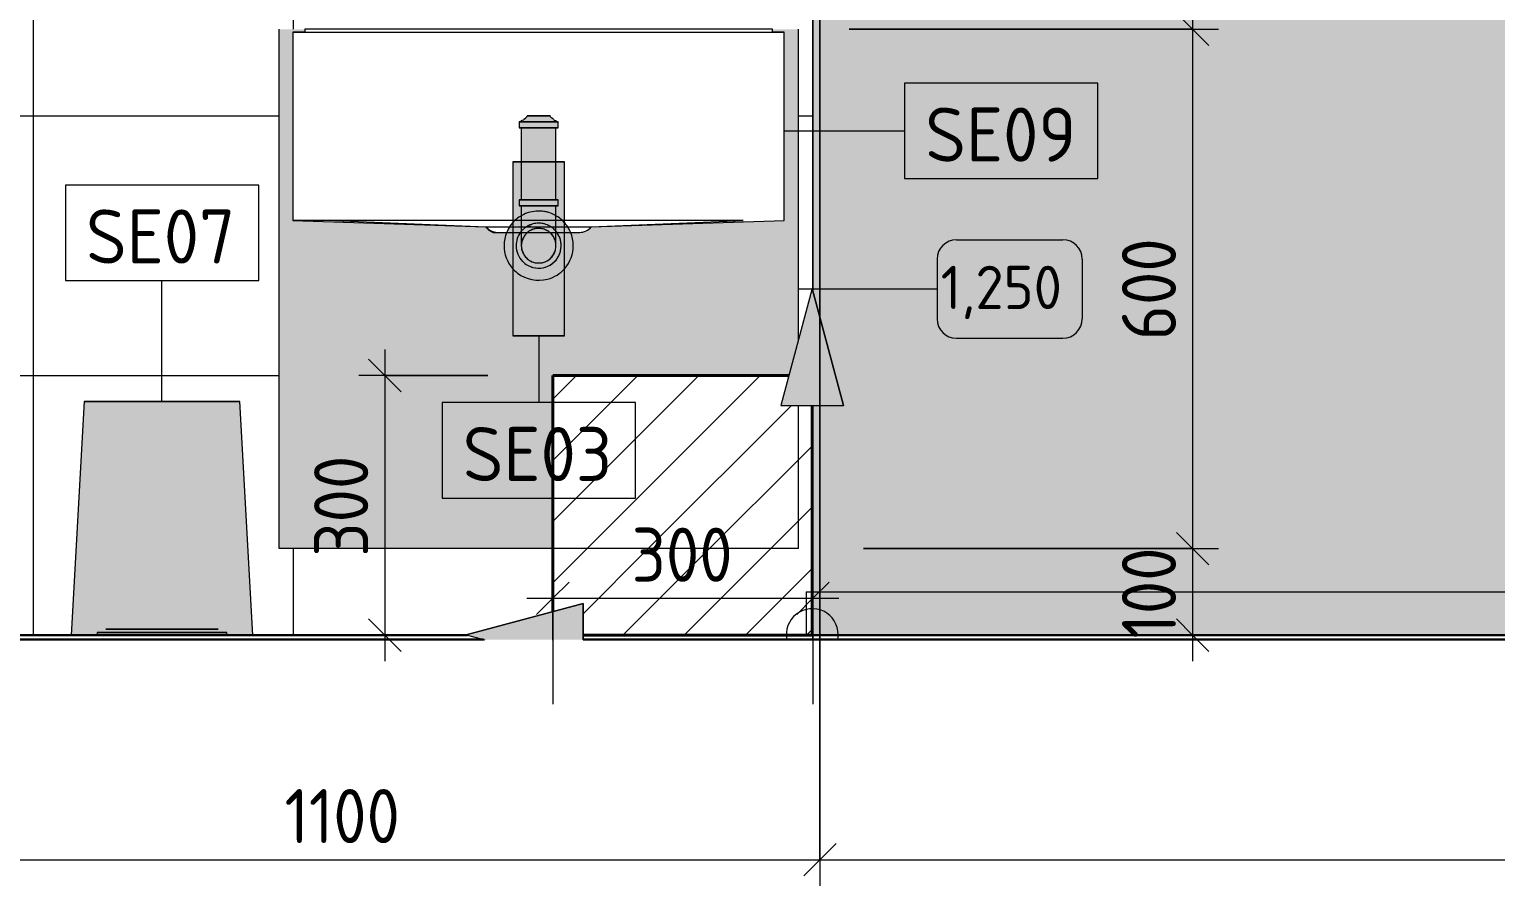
# Model space of a CAD drawing. Header units: millimetres. Extents: x 10406 to 76706, y -2377 to 12445.
# Drawn here: x 29736 to 31429, y 8111 to 9100 of the extents above; entities that cross this region are included whole.
import ezdxf

# ---------------------------------------------------------------- set-up
doc = ezdxf.new("R2010")
doc.units = ezdxf.units.MM
for name, color, linetype, lineweight in [('A-ANNO-DIMS', 7, 'Continuous', 9), ('A-ANNO-DIMS-25', 7, 'Continuous', 9), ('A-DETL-1', 7, 'Continuous', 40), ('A-DETL-GENF', 7, 'Continuous', 9), ('A-GENM', 7, 'Continuous', 9), ('A-WALL-PATT', 7, 'Continuous', 9), ('I-FURN-IDEN', 7, 'Continuous', 9), ('I-WALL', 7, 'Continuous', 9), ('P-SANR-FIXT', 7, 'Continuous', 9), ('P-SANR-FIXT-3', 7, 'Continuous', 18), ('P-SANR-FIXT-IDEN', 7, 'Continuous', 9)]:
    doc.layers.add(name, color=color, linetype=linetype, lineweight=lineweight)
for name, color, linetype, lineweight, true_color in [('A-DETL-GENF-2', 7, 'Continuous', 9, 0xe0e0e0), ('A-FLOR-FNSH-2', 7, 'Continuous', 30, 0x3c3c3c), ('I-FURN-7', 7, 'Continuous', 9, 0xc0c0c0)]:
    doc.layers.add(name, color=color, linetype=linetype, lineweight=lineweight, true_color=true_color)
doc.layers.add('I-FURN-6', color=7, linetype='Continuous', lineweight=9, true_color=0xfbfbfb, transparency=0.7)
doc.layers.add('P-SANR-FIXT-2', color=7, linetype='Continuous', lineweight=9, transparency=0.7)
doc.styles.add('GOST Common_1', font='GOST_Common.ttf', dxfattribs={"height": 50})
doc.styles.add('GOST Common_3', font='GOST_Common.ttf', dxfattribs={"height": 62.5})
doc.styles.add('ISOCPEUR_2', font='isocpeur.ttf', dxfattribs={"width": 0.9, "height": 62.5})
doc.dimstyles.new('ISO-2_5_0_9К_БОЛЬШОЙ_1', dxfattribs={"dimscale": 304.8, "dimtxt": 62.248823, "dimasz": 0.123031, "dimexe": 0.098425, "dimexo": 0.246063, "dimgap": 0, "dimtad": 1, "dimdec": 0, "dimrnd": 10, "dimzin": 0, "dimdsep": 46, "dimtxsty": 'ISOCPEUR_2', "dimblk1": 'OBLIQUE', "dimblk2": 'OBLIQUE', "dimsah": 1, "dimcen": 0.09, "dimdle": 0.098425, "dimazin": 0, "dimtfac": 1, "dimtdec": 4, "dimtix": 1, "dimtmove": 0, "dimatfit": 3, "dimfxl": 1, "dimtvp": 1, "dimtolj": 1, "dimtzin": 0, "dimarcsym": 2})
pattern_1 = [(45, (37082.63, 0), (-35.35534, 35.35534), [])]

# ---------------------------------------------------------------- blocks, each defined once
blk = doc.blocks.new('Плинтус - Плинтус темный _ст_школа_-32862321-Развертка 3_02-1')
at = {"layer": 'A-GENM'}
h = blk.add_hatch(color=256, dxfattribs=at)
h.paths.add_polyline_path([(17192.8, 8400), (18641.8, 8400), (18641.8, 8450), (16101, 8450), (16101, 8400), (16428.9, 8400)])
h.paths.add_polyline_path([(19313.3, 8400), (19376, 8400), (19376, 8450), (19313.3, 8450), (19313.3, 8425.9)])
for p, q in [((16094, 8450), (16101, 8450)), ((16094, 8450), (16094, 8400)), ((16101, 8450), (18641.8, 8450))]:
    blk.add_line(p, q, dxfattribs=at)
blk = doc.blocks.new('сифон - Для раковины-V14-Развертка 3_02-1')
at = {"layer": 'P-SANR-FIXT-2'}
for points in [[(15775.1, 8993), (15785.1, 8993), (15785.1, 9000), (15771.8, 9000), (15770.2, 8997.4), (15765.8, 8994.5), (15764.7, 8993.8), (15763.7, 8993), (15774.7, 8993)], [(15763.6, 8986), (15785.1, 8986), (15785.1, 8993), (15762.6, 8993), (15762.6, 8986)], [(15777.4, 8946.8), (15805.1, 8946.8), (15805.1, 8986), (15765.1, 8986), (15765.1, 8946.8), (15777.4, 8946.8)], [(15785.1, 8986), (15807.6, 8986), (15807.6, 8993), (15785.1, 8993)], [(15790.3, 8903), (15805.1, 8903), (15805.1, 8946.8), (15765.1, 8946.8), (15765.1, 8903), (15785.1, 8903)], [(15762.6, 8896), (15807.6, 8896), (15807.6, 8903), (15762.6, 8903)], [(15805.1, 8884.6), (15805.1, 8896), (15765.1, 8896), (15765.1, 8884.6), (15775.3, 8888.7), (15786, 8889.9), (15795.6, 8888.6), (15804.6, 8884.9)], [(15799.1, 8871.8), (15805.1, 8871.9), (15805.1, 8884.6), (15802.5, 8885.8), (15802.5, 8884.6), (15795.1, 8888.6), (15767.8, 8885), (15767.8, 8885.4), (15765.1, 8884.6), (15765.1, 8872.8), (15773.6, 8873.1), (15778.4, 8875.1), (15785.1, 8876), (15792.9, 8874.7), (15799, 8871.9), (15799.1, 8871.8)], [(15759.2, 8868.1), (15759.2, 8868.1), (15758, 8868.2)], [(15785.1, 8824), (15792.9, 8825.3), (15798.1, 8827.5), (15803.5, 8831.6), (15807.9, 8837.6), (15810.2, 8843.3), (15811.1, 8850.1), (15810.2, 8856.7), (15807.7, 8863), (15805.9, 8865.3), (15805.1, 8865.3), (15805, 8848.7), (15804.5, 8844.8), (15802.2, 8839.6), (15799.3, 8835.9), (15795.1, 8832.7), (15790.3, 8830.7), (15784.4, 8830.1), (15779.9, 8830.7), (15774.5, 8833.2), (15771, 8835.9), (15767.8, 8840), (15765.8, 8844.8), (15765.1, 8850), (15765, 8865.3), (15764.4, 8865.3), (15762.6, 8862.9), (15760, 8856.7), (15759.2, 8849.9), (15760, 8843.3), (15762.6, 8837), (15766.8, 8831.6), (15773.1, 8827.1), (15778.4, 8824.9), (15784.4, 8824.1)], [(15774.9, 8871.8), (15777.4, 8873.1), (15773.3, 8873), (15771.3, 8871.9), (15771.2, 8871.8), (15774.7, 8871.8)], [(15772.9, 8866.6), (15772.9, 8866.6), (15772.1, 8866.7)], [(15785.1, 8865.3), (15800.4, 8867), (15798.1, 8871.8), (15779.6, 8871.8), (15773.1, 8866.6), (15784.4, 8865.4)], [(15804.5, 8866.2), (15804.3, 8867.4), (15803.6, 8867.1), (15803.9, 8866.8)]]:
    blk.add_hatch(color=256, dxfattribs=at).paths.add_polyline_path(points)
h = blk.add_hatch(color=256, dxfattribs=at)
h.paths.add_polyline_path([(15798, 9000), (15799.3, 8998.4), (15798.3, 9000)])
h.paths.add_polyline_path([(15789.9, 8993), (15806.5, 8993.1), (15804.2, 8994.6), (15802.2, 8995.8), (15801.6, 8996.6), (15800.8, 8996.9), (15799.4, 8997.9), (15797.8, 9000), (15785.1, 9000), (15785.1, 8993), (15789.4, 8993)])
h = blk.add_hatch(color=256, dxfattribs=at)
h.paths.add_polyline_path([(15755.1, 8746), (15785.1, 8746), (15785.1, 8810), (15774.8, 8811.4), (15765.1, 8815.4), (15756.9, 8821.7), (15755.1, 8824), (15755.1, 8757.9)])
h.paths.add_polyline_path([(15755.1, 8876), (15756.9, 8878.3), (15765.1, 8884.6), (15765.1, 8896), (15762.6, 8896), (15762.9, 8903), (15765.1, 8903), (15765.1, 8946.8), (15755.1, 8946.8), (15755.1, 8878.3)])
h = blk.add_hatch(color=256, dxfattribs=at)
h.paths.add_polyline_path([(15815.1, 8746), (15815.1, 8824), (15813.4, 8821.7), (15805.1, 8815.4), (15795.3, 8811.3), (15785.1, 8810), (15785.1, 8746), (15814.1, 8746)])
h.paths.add_polyline_path([(15815.1, 8876), (15815.1, 8946.8), (15805.1, 8946.8), (15805.1, 8903), (15807.6, 8903), (15807.6, 8896), (15805.1, 8896), (15805.1, 8884.6), (15813.4, 8878.3), (15814.8, 8876.5)])
h = blk.add_hatch(color=256, dxfattribs=at)
h.paths.add_polyline_path([(15815.1, 8824), (15819.8, 8830), (15823.8, 8839.6), (15825.1, 8850), (15823.8, 8860.4), (15821.7, 8865.3), (15815.1, 8865.3), (15815.1, 8824.7)])
h.paths.add_polyline_path([(15755.1, 8824), (15755.1, 8865.3), (15751.5, 8865.3), (15752.9, 8868.8), (15755.1, 8868.5), (15755.1, 8876), (15750.1, 8869), (15746.5, 8860.4), (15745.1, 8850), (15746.5, 8839.6), (15750.5, 8830)])
h.paths.add_polyline_path([(15766, 8867.4), (15766.8, 8868.4), (15771, 8871.8), (15765.1, 8871.8), (15765.4, 8867.4), (15765.8, 8867.4)])
h.paths.add_polyline_path([(15804.3, 8867.4), (15805.1, 8867.5), (15805.1, 8871.8), (15799.3, 8871.6), (15803.9, 8867.9)])
h.paths.add_polyline_path([(15815.5, 8868.6), (15820.1, 8869.1), (15819.8, 8870), (15815.1, 8876), (15815.1, 8869)])
h = blk.add_hatch(color=256, dxfattribs=at)
h.paths.add_polyline_path([(15785.1, 8810), (15795.5, 8811.4), (15805.1, 8815.4), (15813.4, 8821.7), (15815.1, 8824), (15815.1, 8865.3), (15805.9, 8865.3), (15807.7, 8862.9), (15810.2, 8856.7), (15811.1, 8849.9), (15810.2, 8843.3), (15807.7, 8837), (15802.8, 8831), (15798.1, 8827.5), (15791.9, 8824.9), (15784.4, 8824.1), (15777.4, 8825.3), (15772.1, 8827.5), (15766.4, 8832.1), (15762.6, 8837), (15760, 8843.3), (15759.2, 8850.1), (15760, 8856.7), (15762.6, 8863), (15764.4, 8865.3), (15755.1, 8865.3), (15755.1, 8824), (15757.3, 8821.4), (15766.1, 8815), (15774.8, 8811.4), (15779.9, 8810.7)])
h.paths.add_polyline_path([(15785.1, 8830), (15790.3, 8830.7), (15795.1, 8832.7), (15799.8, 8836.5), (15802.5, 8840.1), (15804.5, 8844.8), (15805.1, 8850), (15804.9, 8865.3), (15765.1, 8865.3), (15765.3, 8848.7), (15765.8, 8844.8), (15768.1, 8839.6), (15771, 8835.9), (15775.1, 8832.7), (15780.6, 8830.6), (15784.4, 8830.1)])
h.paths.add_polyline_path([(15798.9, 8871.8), (15798.1, 8872.5), (15785.1, 8876), (15778.4, 8873.1), (15785.1, 8873.1), (15787.4, 8871.8), (15798.6, 8871.8)])
h.paths.add_polyline_path([(15803.4, 8867.3), (15804.3, 8867.4), (15803.5, 8868.4), (15799.3, 8871.4), (15802.5, 8868.2)])
h.paths.add_polyline_path([(15766.8, 8868.4), (15767.8, 8868.8), (15774.7, 8871.8), (15771, 8871.6), (15767.7, 8869.1)])
h.paths.add_polyline_path([(15755.8, 8868.5), (15758.2, 8872.6), (15765.1, 8872.8), (15765.1, 8884.6), (15756.9, 8878.3), (15755.1, 8876), (15755.1, 8868.5), (15755.8, 8868.5)])
h.paths.add_polyline_path([(15815.1, 8869), (15815.1, 8876), (15813.1, 8878.5), (15805.1, 8884.6), (15805.1, 8871.8), (15812.4, 8871.8), (15814.7, 8869.4)])
h = blk.add_hatch(color=256, dxfattribs=at)
h.paths.add_polyline_path([(15802.5, 8884.6), (15802.5, 8885.8), (15795.6, 8888.5), (15800.1, 8886)])
h.paths.add_polyline_path([(15765.8, 8884.8), (15767.8, 8885.4), (15767.8, 8885), (15795.1, 8888.7), (15784.4, 8889.9), (15774.6, 8888.6), (15765.8, 8884.9)])
h = blk.add_hatch(color=256, dxfattribs=at)
h.paths.add_polyline_path([(15821.7, 8865.3), (15820.2, 8869.1), (15815.1, 8868.5), (15815.1, 8865.3), (15818.8, 8865.3)])
h.paths.add_polyline_path([(15751.5, 8865.3), (15755.1, 8865.3), (15755.1, 8868.5), (15752.9, 8868.8)])
h = blk.add_hatch(color=256, dxfattribs=at)
h.paths.add_polyline_path([(15755.1, 8868.5), (15755.1, 8868.5), (15752.9, 8868.8)])
h.paths.add_polyline_path([(15815.5, 8868.6), (15815.1, 8869), (15815.1, 8868.6)])
h = blk.add_hatch(color=256, dxfattribs=at)
h.paths.add_polyline_path([(15814.7, 8865.3), (15815.1, 8865.3), (15815.1, 8868.6), (15814.1, 8868.4), (15814.1, 8865.3)])
h.paths.add_polyline_path([(15756.2, 8865.3), (15756.2, 8868.4), (15755.1, 8868.5), (15755.1, 8865.3), (15755.7, 8865.3)])
h = blk.add_hatch(color=256, dxfattribs=at)
h.paths.add_polyline_path([(15759.2, 8868.1), (15759.2, 8871.8), (15765.1, 8871.9), (15765.1, 8872.8), (15758, 8872.4), (15755.8, 8868.5), (15758, 8868.2)])
h.paths.add_polyline_path([(15811.1, 8868.1), (15815.1, 8868.6), (15815.1, 8869), (15812.4, 8871.8), (15811.1, 8871.8), (15811.1, 8868.3)])
h.paths.add_polyline_path([(15755.8, 8868.4), (15755.8, 8868.5), (15755.8, 8868.4)])
h = blk.add_hatch(color=256, dxfattribs=at)
h.paths.add_polyline_path([(15760.5, 8865.3), (15764.4, 8865.3), (15765.1, 8866.3), (15765.1, 8867.5), (15756.2, 8868.4), (15756.2, 8865.3), (15760, 8865.3)])
h.paths.add_polyline_path([(15809.2, 8865.3), (15814.1, 8865.3), (15814.1, 8868.4), (15805.1, 8867.4), (15805.1, 8866.3), (15805.9, 8865.3), (15808.3, 8865.3)])
h = blk.add_hatch(color=256, dxfattribs=at)
h.paths.add_polyline_path([(15765.1, 8871.8), (15771.3, 8871.9), (15772.1, 8872.5), (15773.3, 8873), (15765.1, 8872.8), (15765.1, 8871.9)])
h.paths.add_polyline_path([(15765.1, 8867.5), (15765.1, 8871.8), (15759.2, 8871.8), (15759.2, 8868.1), (15764.6, 8867.5)])
h.paths.add_polyline_path([(15805.1, 8867.5), (15811.1, 8868.3), (15811.1, 8871.8), (15805.1, 8871.8), (15805.1, 8870)])
h = blk.add_hatch(color=256, dxfattribs=at)
h.paths.add_polyline_path([(15805.9, 8865.3), (15805.1, 8866.3), (15805.3, 8865.3)])
h.paths.add_polyline_path([(15764.4, 8865.3), (15765.1, 8865.6), (15765.1, 8866.3)])
h.paths.add_polyline_path([(15787.4, 8871.8), (15784.4, 8873.3), (15778.2, 8873.1), (15775.1, 8871.8), (15787.1, 8871.8)])
h = blk.add_hatch(color=256, dxfattribs=at)
h.paths.add_polyline_path([(15805.1, 8866.3), (15804.9, 8867.5), (15804.5, 8867.2), (15804.9, 8866.6)])
h.paths.add_polyline_path([(15765.1, 8866.3), (15765.8, 8867.4), (15765.1, 8867.4)])
h = blk.add_hatch(color=256, dxfattribs=at)
h.paths.add_polyline_path([(15803.8, 8865.3), (15805.1, 8865.5), (15804.9, 8866.6), (15804.5, 8867.2), (15804.5, 8866.2), (15803.4, 8867.3), (15800.4, 8866.9), (15801.1, 8865.3), (15803.7, 8865.3)])
h.paths.add_polyline_path([(15765.1, 8865.6), (15765.8, 8867.2), (15765.1, 8866.3)])
h = blk.add_hatch(color=256, dxfattribs=at)
h.paths.add_polyline_path([(15785.1, 8865.3), (15801, 8865.6), (15800.1, 8866.9), (15787.5, 8865.6)])
h.paths.add_polyline_path([(15785.1, 8865.3), (15766.1, 8867.3), (15765.1, 8865.3), (15784.4, 8865.3)])
h = blk.add_hatch(color=256, dxfattribs=at)
h.paths.add_polyline_path([(15772.9, 8866.6), (15779.6, 8871.8), (15774.7, 8871.7), (15766.7, 8868.4), (15766.2, 8867.4), (15772.1, 8866.7)])
h.paths.add_polyline_path([(15800.4, 8867), (15803.4, 8867.3), (15798.6, 8871.8), (15798.4, 8871.8), (15800.1, 8867.7)])
h = blk.add_hatch(color=256, dxfattribs=at)
h.paths.add_polyline_path([(15798.1, 8872.5), (15791.9, 8875.1), (15786.8, 8875.6), (15797.5, 8872.7)])
h.paths.add_polyline_path([(15773.3, 8873), (15778.4, 8873.2), (15784.4, 8875.9), (15777.4, 8874.7), (15773.6, 8873.1)])
at = {"layer": 'P-SANR-FIXT'}
for p, q in [((15755.1, 8946.8), (15755.1, 8879.2)), ((15756.2, 8946.8), (15755.1, 8946.8)), ((15755.1, 8946.8), (15785.1, 8946.8)), ((15763.9, 8946.8), (15756.2, 8946.8)), ((15765, 8946.8), (15763.9, 8946.8)), ((15777.4, 8946.8), (15765, 8946.8)), ((15785.1, 8946.8), (15777.4, 8946.8)), ((15805.2, 8946.8), (15785.1, 8946.8)), ((15785.1, 8946.8), (15792.9, 8946.8)), ((15792.9, 8946.8), (15815.1, 8946.8)), ((15806.3, 8946.8), (15805.2, 8946.8)), ((15815.1, 8946.8), (15806.3, 8946.8)), ((15815.1, 8879.2), (15815.1, 8946.8)), ((15755.1, 8879), (15755.1, 8868.5)), ((15815.1, 8868.6), (15815.1, 8879)), ((15755.1, 8868.5), (15755.1, 8865.3)), ((15755.1, 8865.3), (15755.1, 8746)), ((15815.1, 8865.3), (15815.1, 8868.5)), ((15815.1, 8746), (15815.1, 8865.3)), ((15755.1, 8746), (15785.1, 8746)), ((15785.1, 8746), (15755.1, 8746)), ((15785.1, 8746), (15815.1, 8746)), ((15815.1, 8746), (15785.1, 8746))]:
    blk.add_line(p, q, dxfattribs=at)
for radius, start, end in [(40, 139.0486, 151.4364), (40, 135, 139.0486), (40, 133.3054, 135), (40, 122.1967, 132.6536), (40, 120, 122.1524), (40, 119.1971, 120), (40, 105.247, 118.9404), (40, 104.4889, 105), (40, 91.0372, 104.2825), (26, 78.8506, 105), (26, 90, 105), (40, 81.9724, 90.6962), (26, 78.8506, 90), (40, 75, 81.7551), (40, 61.0896, 74.753), (40, 60, 60.8029), (40, 57.8476, 60), (40, 47.166, 57.8033), (40, 45, 46.6946), (40, 40.9514, 45), (40, 28.6078, 40.9514), (40, 157.2903, 180), (40, 151.4781, 157.2903), (26, 143.5617, 179.6743), (26, 143.5617, 179.6743), (26, 140.8638, 143.5617), (26, 140.8638, 143.5617), (26, 138.3898, 140.8638), (26, 138.3898, 140.8638), (26, 135.0531, 137.8236), (26, 135.0531, 137.8236), (26, 132.2643, 135), (26, 132.2643, 135), (26, 123.1816, 132.0353), (26, 123.1816, 132.0353), (26, 117.2599, 122.7072), (26, 120, 122.7072), (26, 117.2599, 120), (26, 112.8238, 116.5955), (26, 112.8238, 116.5955), (26, 105.0942, 112.3688), (26, 105.0942, 112.3688), (26, 75, 78.4615), (26, 75, 78.4615), (26, 67.6312, 74.9058), (26, 67.6312, 74.9058), (26, 60, 67.1762), (26, 57.2921, 67.1762), (26, 57.2921, 60), (26, 45, 56.8184), (26, 45, 56.8184), (26, 42.2182, 44.9469), (26, 42.2182, 44.9469), (26, 39.1362, 41.6102), (26, 39.1362, 41.6102), (26, 36.4383, 39.1362), (26, 36.4383, 39.1362), (26, 15, 36.4383), (26, 0.3257, 36.4383), (40, 22.7097, 28.5235), (40, 0, 22.7097), (40, 180, 220.9514), (26, 180.3257, 224.3751), (26, 180.3257, 224.3751), (26, 255, 359.6743), (26, 330, 359.6743), (26, 0.3257, 15), (40, 319.0486, 0), (26, 225, 240), (26, 225, 255), (26, 240, 270), (26, 270, 315), (26, 315, 330), (40, 220.9514, 232.2933), (40, 232.7129, 284.6612), (40, 285, 319.0486)]:
    blk.add_arc((15785.1, 8850), radius, start, end, dxfattribs=at)
at = {"layer": 'P-SANR-FIXT-3'}
for p, q in [((15771.8, 9000), (15775.7, 9000)), ((15785.1, 9000), (15771.8, 9000)), ((15775.7, 9000), (15780, 9000)), ((15780, 9000), (15785.1, 9000)), ((15785.1, 9000), (15790.2, 9000)), ((15798.5, 9000), (15785.1, 9000)), ((15790.2, 9000), (15794.6, 9000)), ((15794.6, 9000), (15797.5, 9000)), ((15797.5, 9000), (15798.5, 9000)), ((15802.2, 8996), (15800.4, 8997.3)), ((15762.6, 8993), (15762.6, 8986)), ((15762.6, 8993), (15763.5, 8993)), ((15785.1, 8993), (15762.6, 8993)), ((15764.9, 8986), (15762.6, 8986)), ((15762.6, 8986), (15785.1, 8986)), ((15763.6, 8993), (15785.1, 8993)), ((15785.1, 8993), (15763.6, 8993)), ((15763.7, 8993), (15778.2, 8993)), ((15778.2, 8986), (15764.9, 8986)), ((15765.1, 8986), (15765.1, 8946.8)), ((15785.1, 8986), (15765.1, 8986)), ((15765.1, 8986), (15780, 8986)), ((15778.2, 8993), (15785.1, 8993)), ((15785.1, 8986), (15778.2, 8986)), ((15780, 8986), (15785.1, 8986)), ((15785.1, 8993), (15803.3, 8993)), ((15807.6, 8993), (15785.1, 8993)), ((15785.1, 8993), (15791.8, 8993)), ((15791.8, 8993), (15785.1, 8993)), ((15790.3, 8986), (15785.1, 8986)), ((15785.1, 8986), (15805.1, 8986)), ((15792.1, 8986), (15785.1, 8986)), ((15785.1, 8986), (15807.6, 8986)), ((15799.3, 8986), (15790.3, 8986)), ((15791.8, 8993), (15802.5, 8993)), ((15806.6, 8993), (15791.8, 8993)), ((15805.4, 8986), (15792.1, 8986)), ((15804.5, 8986), (15799.3, 8986)), ((15802.5, 8993), (15806.6, 8993)), ((15803.3, 8993), (15806.5, 8993)), ((15805.1, 8986), (15804.5, 8986)), ((15805.1, 8946.8), (15805.1, 8986)), ((15807.6, 8986), (15805.4, 8986)), ((15806.7, 8993), (15807.6, 8993)), ((15807.6, 8986), (15807.6, 8993)), ((15765.1, 8946.8), (15765.1, 8903)), ((15805.1, 8903), (15805.1, 8946.8)), ((15762.6, 8903), (15762.6, 8896)), ((15763.4, 8896), (15762.6, 8896)), ((15762.6, 8896), (15765, 8896)), ((15763.4, 8903), (15762.7, 8903)), ((15762.7, 8903), (15763.4, 8903)), ((15765, 8903), (15763.4, 8903)), ((15763.4, 8903), (15779.3, 8903)), ((15790.9, 8896), (15763.4, 8896)), ((15765.6, 8903), (15765, 8903)), ((15765, 8896), (15765.6, 8896)), ((15765.1, 8903), (15765.5, 8903)), ((15765.5, 8903), (15765.1, 8903)), ((15765.1, 8896), (15765.1, 8879.2)), ((15765.5, 8896), (15765.1, 8896)), ((15765.1, 8896), (15765.5, 8896)), ((15779.3, 8903), (15765.8, 8903)), ((15765.8, 8903), (15767.8, 8903)), ((15790.3, 8903), (15765.8, 8903)), ((15765.8, 8896), (15790.9, 8896)), ((15791, 8896), (15765.8, 8896)), ((15765.8, 8896), (15767.8, 8896)), ((15767.8, 8903), (15775.1, 8903)), ((15767.8, 8896), (15790.3, 8896)), ((15775.1, 8903), (15780, 8903)), ((15785.1, 8903), (15779.3, 8903)), ((15779.3, 8903), (15791, 8903)), ((15780, 8903), (15790.3, 8903)), ((15791, 8903), (15785.1, 8903)), ((15790.3, 8903), (15791, 8903)), ((15791, 8903), (15790.3, 8903)), ((15790.3, 8896), (15791, 8896)), ((15804.6, 8896), (15791, 8896)), ((15791, 8896), (15796.4, 8896)), ((15804.5, 8896), (15791, 8896)), ((15791, 8896), (15802.5, 8896)), ((15804.5, 8903), (15791.2, 8903)), ((15791.2, 8903), (15806.9, 8903)), ((15791.2, 8903), (15799.3, 8903)), ((15795.1, 8903), (15791.2, 8903)), ((15799.3, 8903), (15795.1, 8903)), ((15796.4, 8896), (15804.5, 8896)), ((15799.3, 8903), (15804.5, 8903)), ((15804.5, 8903), (15799.3, 8903)), ((15802.5, 8896), (15804.5, 8896)), ((15805.1, 8903), (15804.6, 8903)), ((15804.7, 8903), (15805.1, 8903)), ((15805.1, 8903), (15804.7, 8903)), ((15807.6, 8896), (15804.8, 8896)), ((15804.8, 8896), (15805.3, 8896)), ((15805.1, 8896), (15804.9, 8896)), ((15804.9, 8896), (15805.1, 8896)), ((15805.1, 8879.2), (15805.1, 8896)), ((15806.9, 8903), (15805.3, 8903)), ((15805.3, 8896), (15807.6, 8896)), ((15807.6, 8903), (15806.9, 8903)), ((15806.9, 8903), (15807.6, 8903)), ((15807.6, 8896), (15807.6, 8903)), ((15765.1, 8879), (15765.1, 8871.8)), ((15805.1, 8871.8), (15805.1, 8879)), ((15765.1, 8871.8), (15765.1, 8867.5)), ((15765.1, 8867.4), (15765.1, 8865.3)), ((15765.1, 8865.3), (15765.1, 8850)), ((15805.1, 8867.5), (15805.1, 8871.8)), ((15805.1, 8865.3), (15805.1, 8867.4)), ((15805.1, 8850), (15805.1, 8865.3))]:
    blk.add_line(p, q, dxfattribs=at)
at = {"layer": 'P-SANR-FIXT-3', "flags": 128}
for points in [[(15768, 8996), (15767.7, 8995.6), (15767.4, 8995.2), (15765.8, 8994.6), (15764.8, 8994.1), (15764, 8993.4), (15763.6, 8993)], [(15768, 8996), (15769.9, 8997.3), (15770.8, 8998), (15771.4, 8998.9), (15771.8, 9000)], [(15800.4, 8997.3), (15799.5, 8998), (15798.9, 8998.9), (15798.5, 9000)], [(15802.2, 8996), (15802.5, 8995.6), (15802.9, 8995.2), (15804.5, 8994.6), (15805.5, 8994.1), (15806.3, 8993.4), (15806.6, 8993)]]:
    blk.add_lwpolyline(points, dxfattribs=at)
at = {"layer": 'P-SANR-FIXT-3'}
for start, end in [(135, 180), (129.4825, 135), (123.9042, 129.4825), (76.4248, 123.8676), (56.1713, 76.1747), (52.4712, 56.0972), (50.5175, 52.448), (15, 50.5175), (180, 225), (330.1596, 345), (0, 15), (345, 0), (225, 240), (240, 254.8404), (255, 330)]:
    blk.add_arc((15785.1, 8850), 20, start, end, dxfattribs=at)
for points, knots in [([(15772.4, 8865.4), (15772.3, 8865.3), (15771.8, 8864.9), (15770.7, 8863.9), (15769.2, 8862.2), (15768, 8860.4), (15767.2, 8858.9), (15766.5, 8857.3), (15765.5, 8854.4), (15765.1, 8851.8), (15765.1, 8850)], [0.7193475, 0.7193475, 0.7193475, 0.7193475, 0.7291667, 0.75, 0.7916667, 0.8333333, 0.8541667, 0.875, 0.9166667, 1, 1, 1, 1]), ([(15774, 8866.6), (15773.6, 8866.4), (15773.1, 8866), (15772.6, 8865.6), (15772.4, 8865.4)], [0.68835654, 0.68835654, 0.68835654, 0.68835654, 0.70833333, 0.71934746, 0.71934746, 0.71934746, 0.71934746]), ([(15789.8, 8869.4), (15788.3, 8869.8), (15785, 8870.2), (15780.8, 8869.7), (15777.5, 8868.5), (15775.5, 8867.6), (15774.4, 8866.9), (15774, 8866.6)], [0.4245823, 0.4245823, 0.4245823, 0.4245823, 0.5, 0.5833333, 0.625, 0.6666667, 0.6881531, 0.6881531, 0.6881531, 0.6881531]), ([(15805.1, 8850), (15805.1, 8851.8), (15804.8, 8854.4), (15803.7, 8857.7), (15802.7, 8859.6), (15801.8, 8861.1), (15800.8, 8862.5), (15799.6, 8863.9), (15798.5, 8864.9), (15798, 8865.3), (15797.9, 8865.4)], [0, 0, 0, 0, 0.0833333, 0.125, 0.1666667, 0.1875, 0.2083333, 0.25, 0.2708333, 0.2806525, 0.2806525, 0.2806525, 0.2806525]), ([(15765.1, 8850), (15765.1, 8848.2), (15765.5, 8845.6), (15766.6, 8842.3), (15767.6, 8840.4), (15768.5, 8838.9), (15769.5, 8837.5), (15770.7, 8836.1), (15771.9, 8835), (15773.3, 8833.8), (15775.1, 8832.6), (15777.5, 8831.5), (15780.8, 8830.3), (15785.1, 8829.8), (15789.5, 8830.3), (15792.8, 8831.5), (15795.2, 8832.6), (15797, 8833.8), (15798.3, 8835), (15799.6, 8836.1), (15801, 8837.8), (15802.3, 8839.6), (15803.1, 8841.1), (15803.8, 8842.7), (15804.8, 8845.6), (15805.1, 8848.2), (15805.1, 8850)], [0, 0, 0, 0, 0.083333, 0.125, 0.166667, 0.1875, 0.208333, 0.25, 0.270833, 0.291667, 0.333333, 0.375, 0.416667, 0.5, 0.583333, 0.625, 0.666667, 0.708333, 0.729167, 0.75, 0.791667, 0.833333, 0.854167, 0.875, 0.916667, 1, 1, 1, 1])]:
    blk.add_open_spline(points, degree=3, knots=knots, dxfattribs=at)
for points in [[(15790.3, 8869.3), (15790.2, 8869.4), (15790, 8869.4), (15789.9, 8869.4)], [(15795.1, 8867.3), (15794.4, 8867.8), (15792.8, 8868.5), (15791.2, 8869.1), (15790.3, 8869.3)], [(15796.3, 8866.6), (15795.9, 8866.9), (15795.5, 8867.1), (15795.1, 8867.3)], [(15797.3, 8865.9), (15797, 8866.1), (15796.6, 8866.4), (15796.3, 8866.6)], [(15797.9, 8865.4), (15797.7, 8865.6), (15797.5, 8865.7), (15797.3, 8865.9)]]:
    blk.add_open_spline(points, degree=3, dxfattribs=at)
blk = doc.blocks.new('мусорная корзина - Round_ Metal-V16-Развертка 3_02-1')
at = {"layer": 'P-SANR-FIXT-2'}
for points in [[(15441.9, 8400), (15455, 8400), (15440, 8670), (15415, 8670), (15415, 8407), (15285, 8407), (15285, 8670), (15260, 8670), (15245, 8400), (15275, 8400), (15275, 8403.2), (15425, 8403.2), (15425, 8400), (15434.9, 8400)], [(15378.6, 8407), (15415, 8407), (15415, 8670), (15285, 8670), (15285, 8407), (15372.4, 8407)], [(15382.4, 8400), (15425, 8400), (15425, 8403.2), (15275, 8403.2), (15275, 8400), (15382.1, 8400)]]:
    blk.add_hatch(color=256, dxfattribs=at).paths.add_polyline_path(points)
at = {"layer": 'P-SANR-FIXT'}
for p, q in [((15260, 8670), (15245, 8400)), ((15260, 8670), (15440, 8670)), ((15284.8, 8670), (15260, 8670)), ((15395, 8670), (15284.8, 8670)), ((15285, 8670), (15415, 8670)), ((15415, 8670), (15285, 8670)), ((15415.2, 8670), (15395, 8670)), ((15440, 8670), (15415.2, 8670)), ((15455, 8400), (15440, 8670)), ((15275, 8403.2), (15275, 8400)), ((15275, 8403.2), (15349.8, 8403.2)), ((15277.6, 8403.2), (15275, 8403.2)), ((15285, 8403.2), (15277.6, 8403.2)), ((15285, 8407), (15333.2, 8407)), ((15333.2, 8407), (15285, 8407)), ((15330.6, 8403.2), (15285, 8403.2)), ((15349.8, 8403.2), (15330.6, 8403.2)), ((15333.2, 8407), (15366.7, 8407)), ((15366.7, 8407), (15333.2, 8407)), ((15350.2, 8403.2), (15411.9, 8403.2)), ((15411.9, 8403.2), (15350.2, 8403.2)), ((15366.8, 8407), (15382.5, 8407)), ((15382.5, 8407), (15366.8, 8407)), ((15382.7, 8407), (15415, 8407)), ((15415, 8407), (15382.7, 8407)), ((15412.2, 8403.2), (15425, 8403.2)), ((15415, 8403.2), (15412.2, 8403.2)), ((15425, 8403.2), (15415, 8403.2)), ((15425, 8400), (15425, 8403.2))]:
    blk.add_line(p, q, dxfattribs=at)
blk = doc.blocks.new('Мойка кухонная - Раковина Roca Victoria-N Unik 600х460 мм-V17-Развертка 3_02-1')
at = {"layer": 'P-SANR-FIXT'}
for p, q in [((15501, 9096.8), (16068.7, 9096.8)), ((15515.1, 9096.8), (15501, 9096.8)), ((15501, 9096.8), (15501, 8879.2)), ((16055.1, 9100), (15515.1, 9100)), ((15515.1, 9100), (15515.1, 9096.8)), ((16055.1, 9096.8), (16055.1, 9100)), ((16068.7, 9096.8), (16055.1, 9096.8)), ((16068.7, 8879.2), (16068.7, 9096.8)), ((16021.2, 8879.2), (15501, 8879.2)), ((15501, 8879.2), (15723.9, 8871.9)), ((16021.2, 8879.2), (15549.1, 8879.2)), ((15549.1, 8879.2), (15724.6, 8871.8)), ((15845.7, 8871.8), (16021.2, 8879.2)), ((15845.7, 8871.9), (16068.7, 8879.2)), ((15723.9, 8871.9), (15846.4, 8871.9)), ((15732.7, 8865.3), (15785.1, 8865.3)), ((15737.5, 8865.3), (15785.1, 8865.3)), ((15785.1, 8865.3), (15832.8, 8865.3)), ((15785.1, 8865.3), (15832.5, 8865.3))]:
    blk.add_line(p, q, dxfattribs=at)
for centre, radius, start, end in [((15738.2, 8881.8), 17.4, 214.6948, 251.3976), ((15738.3, 8883), 17.7, 219.31, 267.4735), ((15832.1, 8882.7), 17.4, 271.2833, 321.5011), ((15832, 8883), 17.7, 272.5265, 320.6865)]:
    blk.add_arc(centre, radius, start, end, dxfattribs=at)
blk = doc.blocks.new('Начало раскладки_красным - Начало раскладки_красным-26104805-Развертка 3_02-1')
at = {"layer": 'A-DETL-GENF'}
for points in [[(16064.8, 8665.4), (16137.3, 8665.4), (16100.9, 8800.6), (16074, 8700)], [(15836.4, 8394.6), (15836.4, 8436.7), (15701.2, 8400.4), (15722.9, 8394.6)]]:
    blk.add_hatch(color=256, dxfattribs=at).paths.add_polyline_path(points)
for p, q in [((16100.9, 8800.6), (16064.8, 8665.4)), ((16100.9, 8800.6), (16064.8, 8665.4)), ((16137.3, 8665.4), (16100.9, 8800.6)), ((16100.9, 8800.6), (16137.3, 8665.4)), ((16064.8, 8665.4), (16137.3, 8665.4)), ((16064.8, 8665.4), (16137.3, 8665.4)), ((16101.2, 8430.6), (16101, 8665.4)), ((15836.4, 8436.7), (15701.2, 8400.4)), ((15701.2, 8400.4), (15836.4, 8436.7)), ((15836.4, 8394.6), (15836.4, 8436.7)), ((15836.4, 8436.7), (15836.4, 8394.6)), ((15701.2, 8400.4), (15722.9, 8394.6)), ((15701.2, 8400.4), (15722.9, 8394.6)), ((16071.2, 8400.6), (15836.4, 8400.5))]:
    blk.add_line(p, q, dxfattribs=at)
for start, end in [(0.0336, 191.6615), (347.9906, 0.0336)]:
    blk.add_arc((16101.2, 8400.6), 30, start, end, dxfattribs=at)
blk = doc.blocks.new('DIMBLOCK19-Развертка 3_02-1')
at = {"layer": 'A-ANNO-DIMS-25'}
for p, q in [((30648.8, 10125), (30648.8, 8110.5)), ((30648.8, 8140.5), (30648.8, 10125)), ((29548.1, 8325), (29548.1, 8110.5)), ((29548.1, 8140.5), (29548.1, 8320.1)), ((29548.1, 8140.5), (30648.8, 8140.5))]:
    blk.add_line(p, q, dxfattribs=at)
at = {"layer": 'A-ANNO-DIMS-25', "lineweight": 20}
for p, q in [((29548.1, 8140.5), (29566.9, 8159.3)), ((30648.8, 8140.5), (30667.6, 8159.3)), ((29548.1, 8140.5), (29529.4, 8121.8)), ((30648.8, 8140.5), (30630.1, 8121.8))]:
    blk.add_line(p, q, dxfattribs=at)
at = {"layer": 'A-ANNO-DIMS-25', "color": 0, "insert": (30030.3, 8222.2), "char_height": 62.5, "width": 163.762, "attachment_point": 1, "line_spacing_factor": 1.149209, "style": 'ISOCPEUR_2'}
blk.add_mtext('1100', dxfattribs=at)
blk = doc.blocks.new('_Oblique')
at = {"color": 0, "linetype": 'ByBlock', "lineweight": -2}
blk.add_line((-0.5, -0.5), (0.5, 0.5), dxfattribs=at)
blk = doc.blocks.new('DIMBLOCK20-Развертка 3_02-1')
at = {"layer": 'A-ANNO-DIMS-25'}
for p, q in [((30648.8, 10125), (30648.8, 8110.5)), ((30648.8, 8140.5), (30648.8, 10125)), ((33898.8, 8325), (33898.8, 8110.5)), ((33898.8, 8140.5), (33898.8, 8320.1)), ((30648.8, 8140.5), (33898.8, 8140.5))]:
    blk.add_line(p, q, dxfattribs=at)
at = {"layer": 'A-ANNO-DIMS-25', "lineweight": 20}
for p, q in [((30648.8, 8140.5), (30667.6, 8159.3)), ((33898.8, 8140.5), (33917.6, 8159.3)), ((30648.8, 8140.5), (30630.1, 8121.8)), ((33898.8, 8140.5), (33880.1, 8121.8))]:
    blk.add_line(p, q, dxfattribs=at)
at = {"layer": 'A-ANNO-DIMS-25', "color": 0, "insert": (32194.8, 8222.2), "char_height": 62.5, "width": 189.619, "attachment_point": 1, "line_spacing_factor": 1.149209, "style": 'ISOCPEUR_2'}
blk.add_mtext('3250', dxfattribs=at)
blk = doc.blocks.new('М_сантехническая_рамка1 - В рамке-30590747-Развертка 3_02-1')
at = {"layer": 'P-SANR-FIXT-IDEN'}
for p, q in [((16413.1, 9367.7), (16189.8, 9367.7)), ((16189.8, 9367.7), (16189.8, 9257.3)), ((16413.1, 9257.3), (16413.1, 9367.7)), ((16189.8, 9257.3), (16413.1, 9257.3))]:
    blk.add_line(p, q, dxfattribs=at)
blk = doc.blocks.new('Марка_Мебель - В прямоуг_Balcon_Марка-25523697-Развертка 3_02-1')
at = {"layer": 'I-FURN-IDEN'}
for p, q in [((16267.9, 8856.9), (16390.6, 8856.9)), ((16245.4, 8834.4), (16245.4, 8765.4)), ((16413.1, 8834.4), (16413.1, 8765.6)), ((16267.7, 8743.1), (16390.6, 8743.1))]:
    blk.add_line(p, q, dxfattribs=at)
for centre, radius, start, end in [((16267.9, 8834.4), 22.5, 90, 180), ((16390.6, 8834.4), 22.5, 0, 90), ((16267.7, 8765.4), 22.3, 180, 270), ((16390.6, 8765.6), 22.5, 270, 0)]:
    blk.add_arc(centre, radius, start, end, dxfattribs=at)
blk = doc.blocks.new('DIMBLOCK28-Развертка 3_02-1')
at = {"layer": 'A-ANNO-DIMS-25', "lineweight": 20}
for p, q in [((31079.4, 9100), (31060.6, 9118.7)), ((31079.4, 9100), (31098.1, 9081.2)), ((31079.4, 8500), (31060.6, 8518.7)), ((31079.4, 8500), (31098.1, 8481.2))]:
    blk.add_line(p, q, dxfattribs=at)
at = {"layer": 'A-ANNO-DIMS-25'}
for p, q in [((31079.4, 9130), (31079.4, 8500)), ((30682.5, 9100), (31109.4, 9100)), ((31079.4, 9100), (30682.5, 9100)), ((30699, 8500), (31109.4, 8500)), ((31079.4, 8500), (30699, 8500))]:
    blk.add_line(p, q, dxfattribs=at)
at = {"layer": 'A-ANNO-DIMS-25', "color": 0, "insert": (30997.7, 8740.7), "char_height": 62.5, "width": 142.215, "attachment_point": 1, "rotation": 90, "line_spacing_factor": 1.149209, "style": 'ISOCPEUR_2'}
blk.add_mtext('600', dxfattribs=at)
blk = doc.blocks.new('DIMBLOCK29-Развертка 3_02-1')
at = {"layer": 'A-ANNO-DIMS-25', "lineweight": 20}
for p, q in [((31079.4, 8500), (31060.6, 8518.7)), ((31079.4, 8500), (31098.1, 8481.2)), ((31079.4, 8400), (31060.6, 8418.7)), ((31079.4, 8400), (31098.1, 8381.2))]:
    blk.add_line(p, q, dxfattribs=at)
at = {"layer": 'A-ANNO-DIMS-25'}
for p, q in [((30699, 8500), (31109.4, 8500)), ((31079.4, 8500), (30699, 8500)), ((31079.4, 8500), (31079.4, 8370)), ((31030.9, 8400), (31109.4, 8400)), ((31079.4, 8400), (31030.9, 8400))]:
    blk.add_line(p, q, dxfattribs=at)
at = {"layer": 'A-ANNO-DIMS-25', "color": 0, "insert": (30997.7, 8396.1), "char_height": 62.5, "width": 129.286, "attachment_point": 1, "rotation": 90, "line_spacing_factor": 1.149209, "style": 'ISOCPEUR_2'}
blk.add_mtext('100', dxfattribs=at)
blk = doc.blocks.new('DIMBLOCK37-Развертка 3_02-1')
at = {"layer": 'A-ANNO-DIMS-25'}
for p, q in [((30146.1, 8730), (30146.1, 8370)), ((30265.3, 8700), (30116.1, 8700)), ((30146.1, 8700), (30265.3, 8700)), ((30097.7, 8400), (30176.1, 8400)), ((30146.1, 8400), (30097.7, 8400))]:
    blk.add_line(p, q, dxfattribs=at)
at = {"layer": 'A-ANNO-DIMS-25', "lineweight": 20}
for p, q in [((30146.1, 8700), (30127.4, 8718.8)), ((30146.1, 8700), (30164.9, 8681.3)), ((30146.1, 8400), (30127.4, 8418.7)), ((30146.1, 8400), (30164.9, 8381.2))]:
    blk.add_line(p, q, dxfattribs=at)
at = {"layer": 'A-ANNO-DIMS-25', "color": 0, "insert": (30064.5, 8490.7), "char_height": 62.5, "width": 142.215, "attachment_point": 1, "rotation": 90, "line_spacing_factor": 1.149209, "style": 'ISOCPEUR_2'}
blk.add_mtext('300', dxfattribs=at)
blk = doc.blocks.new('DIMBLOCK38-Развертка 3_02-1')
at = {"layer": 'A-ANNO-DIMS-25'}
for p, q in [((30340.3, 8394.1), (30340.3, 8472.6)), ((30640.8, 8394.1), (30640.8, 8472.6)), ((30310.3, 8442.6), (30670.8, 8442.6)), ((30340.3, 8442.6), (30340.3, 8320.1)), ((30640.8, 8442.6), (30640.8, 8320.1))]:
    blk.add_line(p, q, dxfattribs=at)
at = {"layer": 'A-ANNO-DIMS-25', "lineweight": 20}
for p, q in [((30340.3, 8442.6), (30359.1, 8461.3)), ((30640.8, 8442.6), (30659.6, 8461.3)), ((30340.3, 8442.6), (30321.6, 8423.8)), ((30640.8, 8442.6), (30622.1, 8423.8))]:
    blk.add_line(p, q, dxfattribs=at)
at = {"layer": 'A-ANNO-DIMS-25', "color": 0, "insert": (30431.3, 8524.2), "char_height": 62.5, "width": 142.215, "attachment_point": 1, "line_spacing_factor": 1.149209, "style": 'ISOCPEUR_2'}
blk.add_mtext('300', dxfattribs=at)

msp = doc.modelspace()

# ---------------------------------------------------------------- hatches: boundary and pattern name
at = {"layer": 'A-DETL-GENF-2'}
h = msp.add_hatch(dxfattribs=at)
h.set_pattern_fill('FP_14', color=256, style=0, pattern_type=2)
h.set_pattern_definition(pattern_1)
h.paths.add_polyline_path([(30585.8, 8500), (30624, 8500), (30624, 8665.4), (30603.6, 8665.4), (30612.9, 8700), (30340.3, 8700), (30340.3, 8500)])
h = msp.add_hatch(dxfattribs=at)
h.set_pattern_fill('FP_14', color=256, style=0, pattern_type=2)
h.set_pattern_definition(pattern_1)
h.paths.add_polyline_path([(30632.8, 8400), (30632.8, 8450), (30639.8, 8450), (30639.8, 8665.4), (30624, 8665.4), (30624, 8500), (30340.3, 8500), (30340.3, 8427.3), (30375.2, 8436.7), (30375.3, 8400), (30624, 8400)])
h = msp.add_hatch(dxfattribs=at)
h.set_pattern_fill('FP_14', color=256, style=0, pattern_type=2)
h.set_pattern_definition(pattern_1)
h.paths.add_polyline_path([(30639.8, 8400), (30639.8, 8450), (30632.8, 8450), (30632.8, 8400)])
at = {"layer": 'A-WALL-PATT'}
msp.add_hatch(color=256, dxfattribs=at).paths.add_polyline_path([(30640.8, 8450), (33180.6, 8450), (33180.6, 11700), (33852.1, 11700), (33852.1, 8450), (33898.8, 8450), (33898.8, 11800), (30647.8, 11800), (30647.8, 10200), (30640.8, 10200), (30640.8, 8796.6), (30676.1, 8665.4), (30640.8, 8665.4), (30640.8, 8633)])
h = msp.add_hatch(dxfattribs=at)
h.set_pattern_fill('FP_12', color=256, style=0, pattern_type=2)
h.set_pattern_definition([(90, (31240.35, 8400), (-300, 2e-14), []), (180, (31240.35, 8400), (-4e-14, -300), [])])
h.paths.add_polyline_path([(30302.5, 9193.7), (30302.7, 9193.9), (30302.8, 9194.9), (30303, 9195.1), (30303.2, 9195.3), (30303.2, 9195.7), (30303.9, 9195.2), (30304.3, 9195.4), (30303.9, 9196), (30304.5, 9196.1), (30303.3, 9198.9), (30303.4, 9207.1), (30303.2, 9207.1), (30303, 9206.2), (30302.8, 9206.3), (30302.7, 9210.5), (30302.4, 9201.2), (30302.3, 9194.6), (30302.5, 9193.7)])
h.paths.add_polyline_path([(29548.1, 8400), (29783.8, 8400), (29798.8, 8670), (29978.8, 8670), (29993.8, 8400), (30241.4, 8400), (30240, 8400.4), (30340.3, 8427.3), (30340.3, 8500), (30024, 8500), (30024, 9100), (30300.5, 9100), (30302.3, 9190.7), (30302.3, 9191.1), (30302.2, 9202.7), (30302.8, 9222), (30303.4, 9242.3), (30303.3, 9242.3), (30303.4, 9244.8), (30303.6, 9245), (30303.6, 9245.5), (30343.2, 9245.3), (30343.7, 9230.8), (30345, 9182.4), (30346.4, 9100), (30624, 9100), (30624, 8741.5), (30639.8, 8800.4), (30640.8, 8796.6), (30640.8, 10200), (29548.1, 10200), (29548.1, 8636.8)])
h.paths.add_polyline_path([(30640.8, 8450), (30640.8, 8665.4), (30639.8, 8665.4), (30639.8, 8450)])
h.paths.add_polyline_path([(30344.1, 9183.6), (30344.9, 9187.4), (30344.6, 9186.2), (30344.3, 9184.7)])
h.paths.add_polyline_path([(30344.3, 9192.4), (30344.7, 9193.7), (30344.1, 9209.2), (30343.6, 9208.4), (30343.3, 9204.8), (30343.3, 9204.5), (30343.2, 9197.7), (30342.7, 9196.6), (30343.4, 9196.9), (30343.2, 9196.4), (30343.5, 9196.1), (30343.6, 9195.8), (30343.8, 9195.7), (30344, 9195.2), (30344.2, 9194.9), (30344.4, 9194.9), (30344.3, 9192.6)])
h.paths.add_polyline_path([(30342.4, 9196.1), (30342.6, 9196.5), (30342.5, 9196.4), (30342.4, 9196.2)])
h.paths.add_polyline_path([(30302.7, 9212.5), (30303.2, 9213), (30302.7, 9213.9), (30302.7, 9213.2)])
h.paths.add_polyline_path([(30344.2, 9212.5), (30343.9, 9213.3), (30343.9, 9212.9), (30344.1, 9212.6)])
h.paths.add_polyline_path([(30343.8, 9213.9), (30344.1, 9214.2), (30343.9, 9214.2), (30343.8, 9214)])
h.paths.add_polyline_path([(30303.1, 9214.6), (30303, 9214.7), (30303, 9214.6)])
h.paths.add_polyline_path([(30303.2, 9214.8), (30303, 9215.2), (30302.7, 9215.2), (30302.7, 9214.9), (30303, 9214.9)])
h.paths.add_polyline_path([(30533.1, 9222.4), (30490, 9222.4), (30490, 9353.4), (30501.9, 9353.4), (30501.9, 9366.7), (30502.4, 9367.2), (30508.9, 9367.5), (30509.2, 9368.2), (30509.2, 9377.9), (30507.8, 9377.9), (30507.3, 9378.4), (30507.3, 9400.6), (30507.8, 9401.1), (30512.6, 9401.7), (30517.5, 9401.8), (30525.8, 9401.3), (30527.1, 9401.1), (30527.6, 9400.6), (30527.6, 9378.4), (30527.1, 9377.9), (30525.8, 9377.9), (30526.1, 9367.5), (30526.8, 9367.2), (30532.6, 9367.2), (30533.1, 9366.7), (30533.1, 9353.4), (30545, 9353.4), (30545, 9222.4)])
h.paths.add_polyline_path([(30303, 9239.7), (30303.1, 9243.7), (30303, 9240.5)])
at = {"layer": 'I-FURN-6'}
msp.add_hatch(color=256, dxfattribs=at).paths.add_polyline_path([(30340.3, 8500), (30340.3, 8700), (30612.9, 8700), (30624, 8741.5), (30624, 9100), (30594, 9100), (30594, 9096.8), (30607.5, 9096.8), (30607.5, 8879.2), (30384.5, 8871.8), (30381.8, 8869.1), (30377.5, 8866.7), (30375.1, 8865.8), (30371.3, 8865.3), (30360.6, 8865.3), (30362.6, 8860.4), (30364, 8850), (30362.6, 8839.6), (30358.6, 8830), (30354, 8824), (30354, 8746), (30294, 8746), (30294, 8824), (30289.3, 8830), (30285.3, 8839.6), (30284, 8850), (30285.7, 8861.2), (30287.4, 8865.3), (30271.5, 8865.3), (30267.7, 8867.2), (30265.2, 8869.1), (30262.8, 8871.8), (30252.9, 8872.2), (30039.9, 8879.2), (30039.9, 9096.8), (30054, 9096.8), (30054, 9100), (30024, 9100), (30024, 8500), (30203.9, 8500)])
at = {"layer": 'I-WALL'}
h = msp.add_hatch(color=256, dxfattribs=at)
h.paths.add_polyline_path([(30648.8, 8394.6), (30668.8, 8394.6), (30668.8, 8395), (30375.3, 8395), (30375.3, 8394.6), (30644.8, 8394.6)])
h.paths.add_polyline_path([(28113.4, 8394.6), (30261.8, 8394.6), (30260.1, 8395), (28108.1, 8395), (28108.1, 8394.6)])
msp.add_hatch(color=256, dxfattribs=at).paths.add_polyline_path([(33180.6, 8394.6), (33798.8, 8394.6), (33798.8, 8395), (30668.8, 8395), (30668.8, 8394.6), (31731.6, 8394.6)])

# ---------------------------------------------------------------- linework, layer by layer
at = {"layer": 'A-DETL-1'}
for p, q in [((30612.9, 8700), (30340.3, 8700)), ((30340.3, 8700), (30340.3, 8427.3)), ((30639.8, 8400), (30639.8, 8665.4)), ((30375.2, 8400), (30639.8, 8400))]:
    msp.add_line(p, q, dxfattribs=at)
at = {"layer": 'A-FLOR-FNSH-2'}
for p, q in [((27168.8, 8395), (30260.1, 8395)), ((30241.4, 8400), (29478.1, 8400)), ((37219.8, 8400), (30375.2, 8400)), ((30375.3, 8395), (38965.3, 8395))]:
    msp.add_line(p, q, dxfattribs=at)
at = {"layer": 'I-FURN-7'}
for p, q in [((30024, 8500), (30024, 9100)), ((30624, 8741.5), (30624, 9100)), ((30624, 8500), (30624, 8665.4)), ((30340.3, 8500), (30024, 8500)), ((30624, 8500), (30340.3, 8500))]:
    msp.add_line(p, q, dxfattribs=at)
at = {"layer": 'I-FURN-IDEN'}
msp.add_line((30624, 8800), (30784.2, 8800), dxfattribs=at)
at = {"layer": 'I-WALL'}
for p, q in [((30640.8, 10200), (30640.8, 8796.6)), ((30640.8, 8665.4), (30640.8, 8450)), ((30668.8, 8395), (30668.8, 8394.6))]:
    msp.add_line(p, q, dxfattribs=at)
at = {"layer": 'P-SANR-FIXT-IDEN'}
for p, q in [((30607.5, 8982.7), (30746.7, 8982.7)), ((29888.8, 8670), (29888.8, 8809.7)), ((30324, 8746), (30324, 8668.8))]:
    msp.add_line(p, q, dxfattribs=at)

# ---------------------------------------------------------------- block references
at = {"layer": 'A-DETL-GENF'}
msp.add_blockref('Начало раскладки_красным - Начало раскладки_красным-26104805-Развертка 3_02-1', (14538.8, 0), dxfattribs=at)
at = {"layer": 'A-GENM'}
msp.add_blockref('Плинтус - Плинтус темный _ст_школа_-32862321-Развертка 3_02-1', (14538.8, 0), dxfattribs=at)
at = {"layer": 'I-FURN-IDEN'}
msp.add_blockref('Марка_Мебель - В прямоуг_Balcon_Марка-25523697-Развертка 3_02-1', (14538.8, 0), dxfattribs=at)
at = {"layer": 'P-SANR-FIXT'}
for name in ['Мойка кухонная - Раковина Roca Victoria-N Unik 600х460 мм-V17-Развертка 3_02-1', 'сифон - Для раковины-V14-Развертка 3_02-1', 'мусорная корзина - Round_ Metal-V16-Развертка 3_02-1']:
    msp.add_blockref(name, (14538.8, 0), dxfattribs=at)
at = {"layer": 'P-SANR-FIXT-IDEN'}
for p in [(14556.9, -329.8), (13587.4, -447.6), (14022.5, -698.9)]:
    msp.add_blockref('М_сантехническая_рамка1 - В рамке-30590747-Развертка 3_02-1', p, dxfattribs=at)

# ---------------------------------------------------------------- texts
at = {"layer": 'I-FURN-IDEN', "insert": (30788.3, 8826.8), "char_height": 50, "width": 184.388, "attachment_point": 1, "style": 'GOST Common_1'}
msp.add_mtext('1,250', dxfattribs=at)
at = {"layer": 'P-SANR-FIXT-IDEN', "char_height": 62.5, "width": 222.468, "attachment_point": 1, "style": 'GOST Common_3'}
for s, insert in [('SE09', (30770.5, 9009.6)), ('SE07', (29801, 8891.9)), ('SE03', (30236.2, 8640.5))]:
    msp.add_mtext(s, dxfattribs=dict(at, insert=insert))

# ---------------------------------------------------------------- dimensions: what is measured, and where the dimension line sits
at = {"layer": 'A-ANNO-DIMS'}
for base, p1, p2, override, picture, middle in [((30648.8, 8140.5), (29548.1, 8400), (30648.8, 10200), {"dimpost": '<>', "dimfxl": 2109.874266}, 'DIMBLOCK19-Развертка 3_02-1', (30098.5, 8171.8)), ((33898.8, 8140.5), (30648.8, 10200), (33898.8, 8400), {"dimpost": '<>', "dimfxl": 3715.171598}, 'DIMBLOCK20-Развертка 3_02-1', (32273.8, 8171.8)), ((30640.8487685, 8442.5709952), (30340.3487685, 8469.0874995), (30640.8487685, 8469.0874995), {"dimpost": '<>', "dimfxl": 300.5}, 'DIMBLOCK38-Развертка 3_02-1', (30490.5987685, 8473.8209952))]:
    dim = msp.add_linear_dim(base=base, p1=p1, p2=p2, dimstyle='ISO-2_5_0_9К_БОЛЬШОЙ_1', override=override, dxfattribs=at)
    dim.commit()
    dim.dimension.update_dxf_attribs({"geometry": picture, "text_midpoint": middle})
for base, p1, p2, override, picture, middle in [((31079.4, 8500), (30607.5, 9100), (30624, 8500), {"dimpost": '<>', "dimfxl": 600.225374}, 'DIMBLOCK28-Развертка 3_02-1', (31048.1, 8800)), ((30146.1, 8400), (30340.3, 8700), (30172.7, 8400), {"dimpost": '<>', "dimfxl": 343.684163}, 'DIMBLOCK37-Развертка 3_02-1', (30114.9, 8550)), ((31079.4, 8400), (30624, 8500), (31105.9, 8400), {"dimpost": '<>', "dimfxl": 492.155622}, 'DIMBLOCK29-Развертка 3_02-1', (31048.1, 8450))]:
    dim = msp.add_linear_dim(base=base, p1=p1, p2=p2, angle=90, dimstyle='ISO-2_5_0_9К_БОЛЬШОЙ_1', override=override, dxfattribs=at)
    dim.commit()
    dim.dimension.update_dxf_attribs({"geometry": picture, "text_midpoint": middle})

doc.saveas('drawing.dxf')
